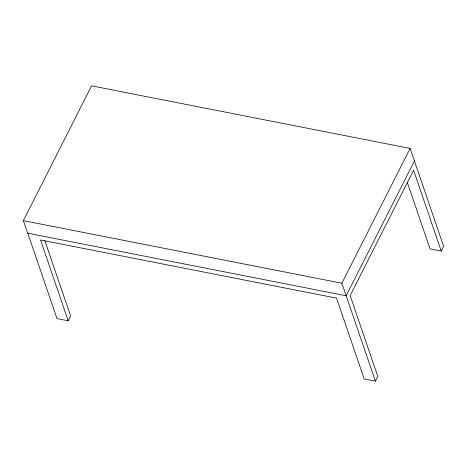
<?xml version="1.0" encoding="UTF-8"?>
<svg xmlns="http://www.w3.org/2000/svg" width="467" height="467" viewBox="0 0 467 467"><rect width="100%" height="100%" fill="white"/><g stroke="black" fill="none" stroke-linecap="round" stroke-linejoin="round"><path stroke-width="0.7" d="M414.416 160.969L346.17 295.763L27.646 233.196L23.35 220.652L91.596 85.852L410.125 148.424L443.65 246.348L441.251 251.088L430.06 248.888L407.312 182.457M27.763 233.22L56.997 318.599L68.188 320.8L70.634 315.972L44.838 240.639M68.188 320.8L40.518 239.985L336.538 298.133L364.207 378.947L375.404 381.148L341.873 283.218L410.125 148.424M375.404 381.148L377.809 376.39L350.139 295.576L413.581 170.268L441.251 251.088M23.35 220.652L341.873 283.218"/></g></svg>
